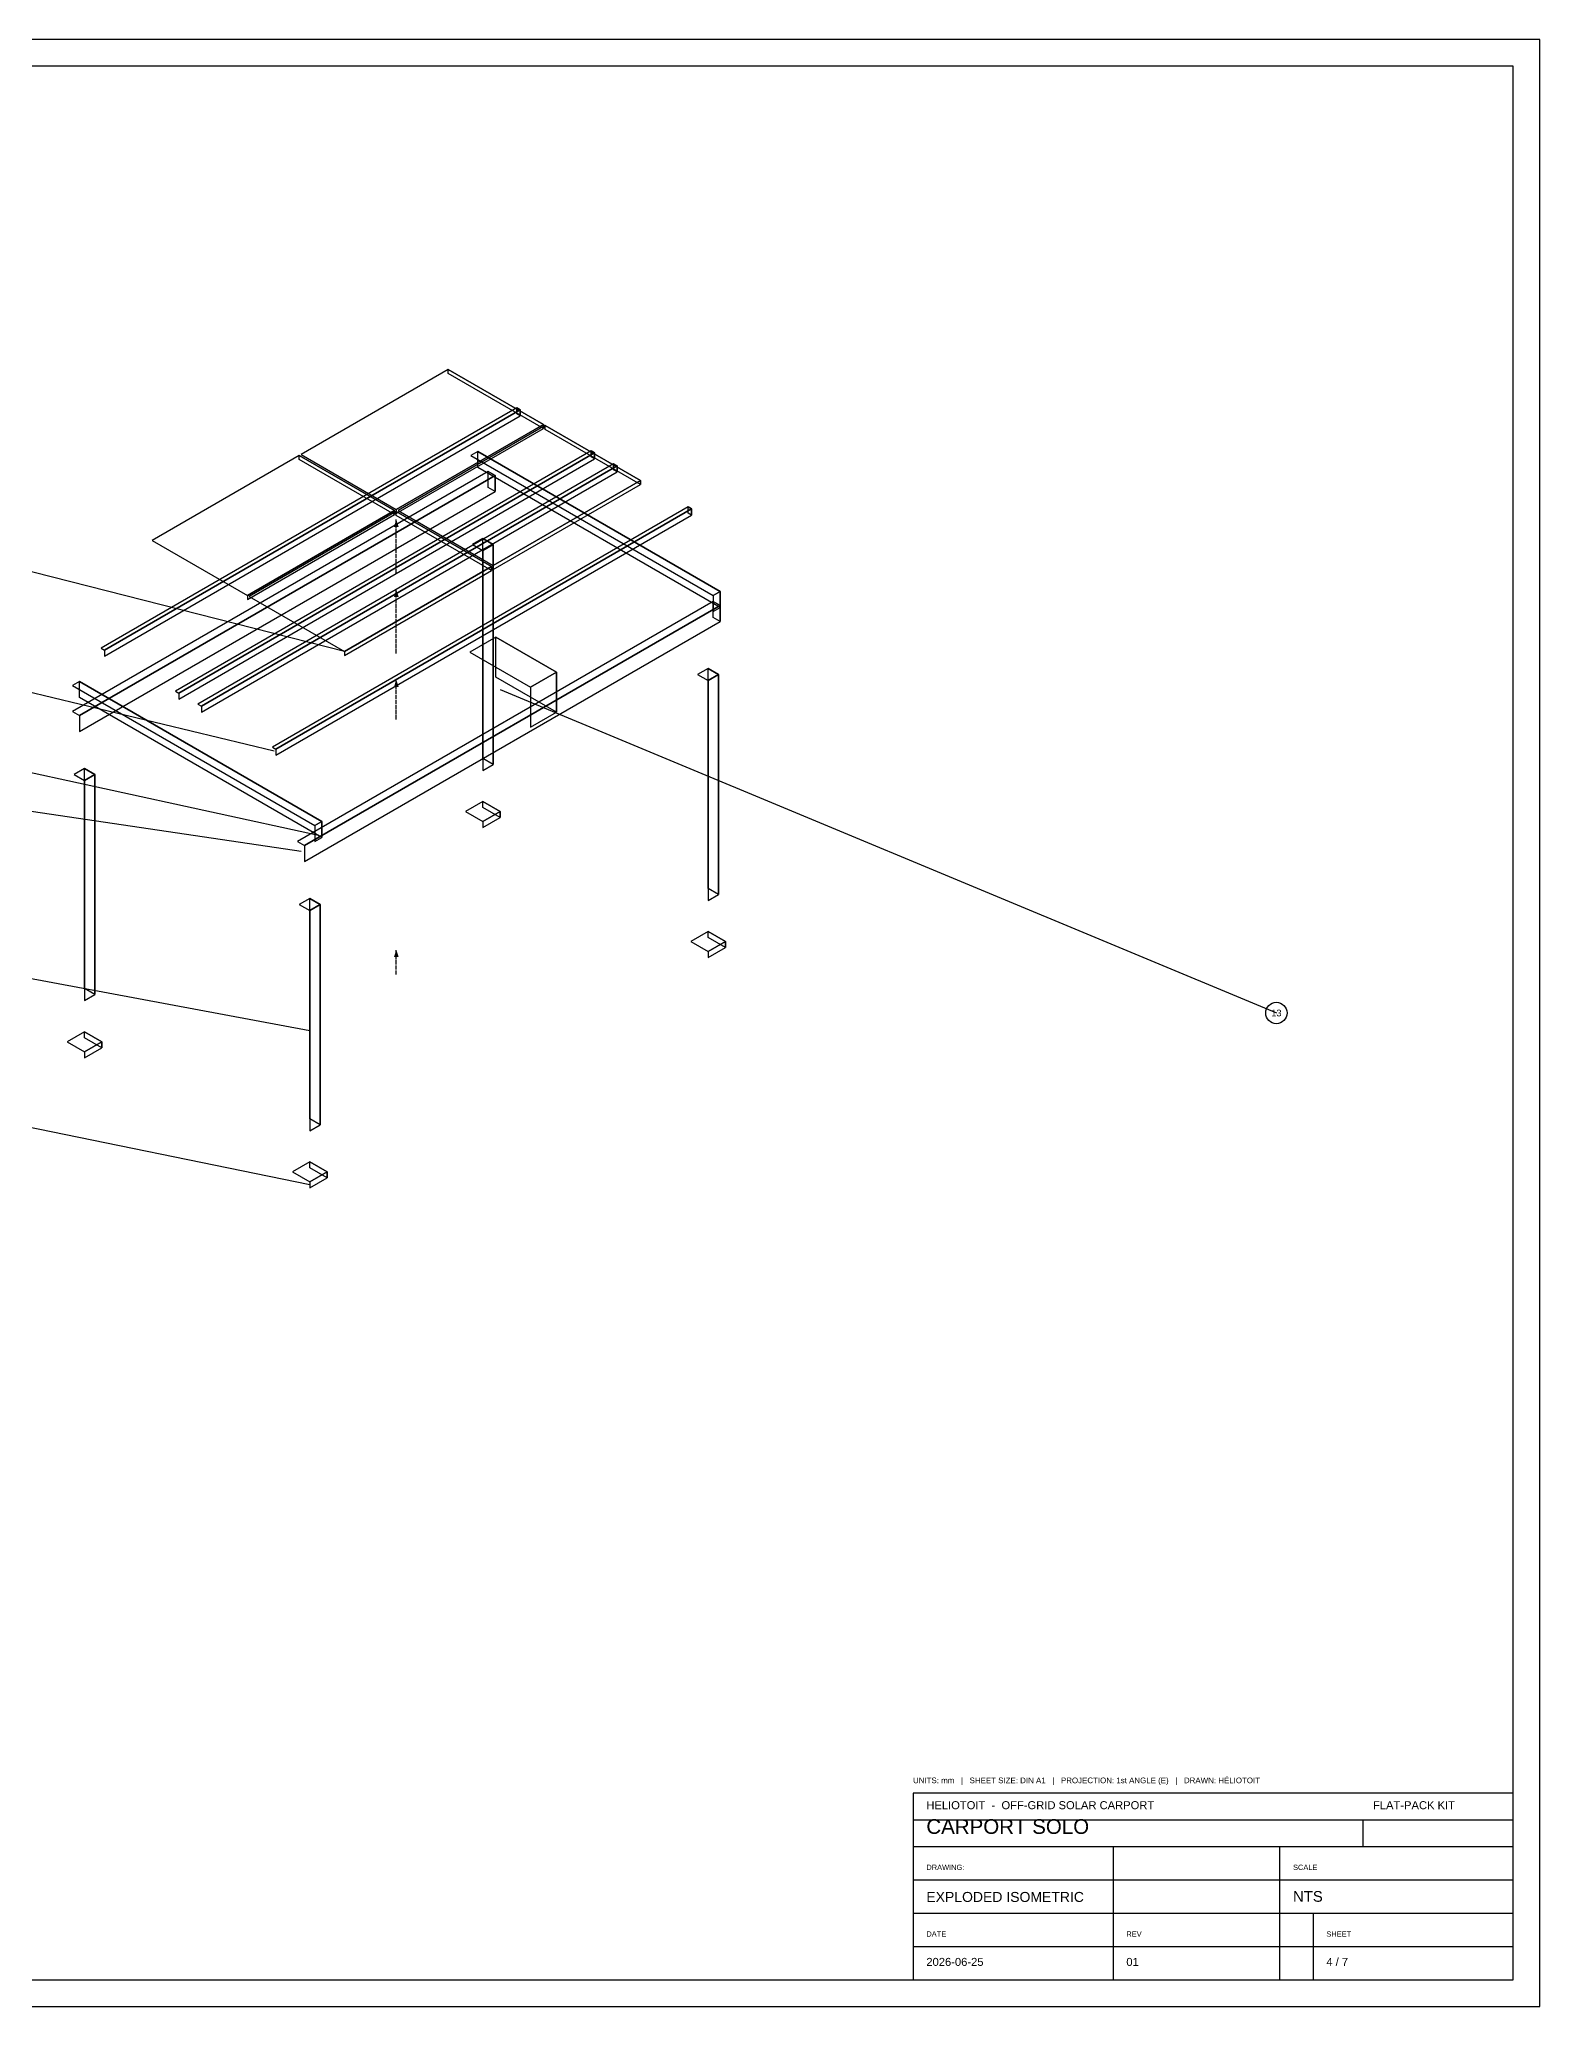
# Model space of a CAD drawing. Header units: millimetres. Extents: x 2 to 839, y 2 to 592.
# Drawn here: x 389 to 839, y 2 to 592 of the extents above; entities that cross this region are included whole.
import ezdxf
from ezdxf.enums import TextEntityAlignment as Align

# ---------------------------------------------------------------- set-up
doc = ezdxf.new("R2010")
doc.units = ezdxf.units.MM
doc.linetypes.add('DASHED', pattern=[1.524, 1.27, -0.254])
for name, color, linetype in [('ANCHOR', 1, 'CONTINUOUS'), ('BORDER', 7, 'CONTINUOUS'), ('CTRLBOX', 30, 'CONTINUOUS'), ('HIDDEN', 252, 'DASHED'), ('LEADER', 7, 'CONTINUOUS'), ('PANEL', 4, 'CONTINUOUS'), ('PURLIN', 3, 'CONTINUOUS'), ('STRUCT', 5, 'CONTINUOUS'), ('TEXT', 7, 'CONTINUOUS'), ('TITLE', 7, 'CONTINUOUS')]:
    doc.layers.add(name, color=color, linetype=linetype)
doc.styles.add('ARIAL', font='arial.ttf')

msp = doc.modelspace()

# ---------------------------------------------------------------- linework, layer by layer
at = {"layer": 'ANCHOR'}
for points in [[(521.96, 357.4), (527.16, 360.4), (521.96, 363.4), (516.77, 360.4)], [(527.16, 358.6), (521.96, 361.6), (521.96, 363.4), (527.16, 360.4)], [(521.96, 355.6), (527.16, 358.6), (527.16, 360.4), (521.96, 357.4)], [(589.51, 318.4), (594.71, 321.4), (589.51, 324.4), (584.32, 321.4)], [(594.71, 319.6), (589.51, 322.6), (589.51, 324.4), (594.71, 321.4)], [(589.51, 316.6), (594.71, 319.6), (594.71, 321.4), (589.51, 318.4)], [(402.45, 288.4), (407.65, 291.4), (402.45, 294.4), (397.25, 291.4)], [(407.65, 289.6), (402.45, 292.6), (402.45, 294.4), (407.65, 291.4)], [(402.45, 286.6), (407.65, 289.6), (407.65, 291.4), (402.45, 288.4)], [(470, 249.4), (475.2, 252.4), (470, 255.4), (464.8, 252.4)], [(475.2, 250.6), (470, 253.6), (470, 255.4), (475.2, 252.4)], [(470, 247.6), (475.2, 250.6), (475.2, 252.4), (470, 249.4)]]:
    msp.add_lwpolyline(points, close=True, dxfattribs=at)
at = {"layer": 'BORDER'}
for points in [[(2, 2), (839, 2), (839, 592), (2, 592)], [(10, 10), (831, 10), (831, 584), (10, 584)]]:
    msp.add_lwpolyline(points, close=True, dxfattribs=at)
at = {"layer": 'CTRLBOX'}
for points in [[(536.25, 397.75), (544.05, 402.25), (525.86, 412.75), (518.06, 408.25)], [(544.05, 390.25), (525.86, 400.75), (525.86, 412.75), (544.05, 402.25)], [(536.25, 385.75), (544.05, 390.25), (544.05, 402.25), (536.25, 397.75)]]:
    msp.add_lwpolyline(points, close=True, dxfattribs=at)
at = {"layer": 'HIDDEN'}
for p, q in [((495.98, 431.8), (495.98, 448)), ((495.98, 407.8), (495.98, 427)), ((495.98, 388), (495.98, 400)), ((495.98, 311.5), (495.98, 319))]:
    msp.add_line(p, q, dxfattribs=at)
for points in [[(495.98, 448), (495.28, 445.8), (496.68, 445.8)], [(495.98, 427), (495.28, 424.8), (496.68, 424.8)], [(495.98, 400), (495.28, 397.8), (496.68, 397.8)], [(495.98, 319), (495.28, 316.8), (496.68, 316.8)]]:
    msp.add_solid(points, dxfattribs=at)
at = {"layer": 'LEADER'}
for p, q in [((480.39, 408.4), (120, 500)), ((459.35, 378.55), (120, 460)), ((472.6, 353.2), (120, 430)), ((467.4, 348.4), (120, 400)), ((527.16, 397), (760, 300)), ((470, 294.7), (120, 360)), ((470, 248.5), (120, 320))]:
    msp.add_line(p, q, dxfattribs=at)
msp.add_circle((760, 300), 3.2, dxfattribs=at)
at = {"layer": 'PANEL'}
for points in [[(495.98, 451), (540.15, 476.5), (511.57, 493), (467.4, 467.5)], [(540.15, 475.3), (511.57, 491.8), (511.57, 493), (540.15, 476.5)], [(495.98, 449.8), (540.15, 475.3), (540.15, 476.5), (495.98, 451)], [(525.08, 434.2), (569.25, 459.7), (540.67, 476.2), (496.5, 450.7)], [(569.25, 458.5), (540.67, 475), (540.67, 476.2), (569.25, 459.7)], [(451.29, 425.2), (495.46, 450.7), (466.88, 467.2), (422.72, 441.7)], [(495.46, 449.5), (466.88, 466), (466.88, 467.2), (495.46, 450.7)], [(525.08, 433), (569.25, 458.5), (569.25, 459.7), (525.08, 434.2)], [(451.29, 424), (495.46, 449.5), (495.46, 450.7), (451.29, 425.2)], [(480.39, 408.4), (524.56, 433.9), (495.98, 450.4), (451.81, 424.9)], [(524.56, 432.7), (495.98, 449.2), (495.98, 450.4), (524.56, 433.9)], [(480.39, 407.2), (524.56, 432.7), (524.56, 433.9), (480.39, 408.4)]]:
    msp.add_lwpolyline(points, close=True, dxfattribs=at)
at = {"layer": 'PURLIN'}
for points in [[(408.43, 408.85), (533.13, 480.85), (532.09, 481.45), (407.39, 409.45)], [(408.43, 407.05), (533.13, 479.05), (533.13, 480.85), (408.43, 408.85)], [(533.13, 479.05), (532.09, 479.65), (532.09, 481.45), (533.13, 480.85)], [(430.77, 395.95), (555.48, 467.95), (554.44, 468.55), (429.73, 396.55)], [(430.77, 394.15), (555.48, 466.15), (555.48, 467.95), (430.77, 395.95)], [(555.48, 466.15), (554.44, 466.75), (554.44, 468.55), (555.48, 467.95)], [(437.52, 392.05), (562.23, 464.05), (561.19, 464.65), (436.48, 392.65)], [(437.52, 390.25), (562.23, 462.25), (562.23, 464.05), (437.52, 392.05)], [(562.23, 462.25), (561.19, 462.85), (561.19, 464.65), (562.23, 464.05)], [(459.87, 379.15), (584.58, 451.15), (583.54, 451.75), (458.83, 379.75)], [(459.87, 377.35), (584.58, 449.35), (584.58, 451.15), (459.87, 379.15)], [(584.58, 449.35), (583.54, 449.95), (583.54, 451.75), (584.58, 451.15)]]:
    msp.add_lwpolyline(points, close=True, dxfattribs=at)
at = {"layer": 'STRUCT'}
for points in [[(591.07, 425.2), (593.15, 426.4), (520.4, 468.4), (518.32, 467.2)], [(593.15, 421.6), (520.4, 463.6), (520.4, 468.4), (593.15, 426.4)], [(400.89, 389.2), (525.6, 461.2), (523.52, 462.4), (398.81, 390.4)], [(400.89, 384.4), (525.6, 456.4), (525.6, 461.2), (400.89, 389.2)], [(525.6, 456.4), (523.52, 457.6), (523.52, 462.4), (525.6, 461.2)], [(521.96, 438.7), (525.08, 440.5), (521.96, 442.3), (518.84, 440.5)], [(525.08, 374.5), (521.96, 376.3), (521.96, 442.3), (525.08, 440.5)], [(521.96, 372.7), (525.08, 374.5), (525.08, 440.5), (521.96, 438.7)], [(591.07, 420.4), (593.15, 421.6), (593.15, 426.4), (591.07, 425.2)], [(468.44, 350.2), (593.15, 422.2), (591.07, 423.4), (466.36, 351.4)], [(468.44, 345.4), (593.15, 417.4), (593.15, 422.2), (468.44, 350.2)], [(593.15, 417.4), (591.07, 418.6), (591.07, 423.4), (593.15, 422.2)], [(589.51, 399.7), (592.63, 401.5), (589.51, 403.3), (586.39, 401.5)], [(592.63, 335.5), (589.51, 337.3), (589.51, 403.3), (592.63, 401.5)], [(589.51, 333.7), (592.63, 335.5), (592.63, 401.5), (589.51, 399.7)], [(471.56, 356.2), (473.64, 357.4), (400.89, 399.4), (398.81, 398.2)], [(473.64, 352.6), (400.89, 394.6), (400.89, 399.4), (473.64, 357.4)], [(402.45, 369.7), (405.57, 371.5), (402.45, 373.3), (399.33, 371.5)], [(405.57, 305.5), (402.45, 307.3), (402.45, 373.3), (405.57, 371.5)], [(402.45, 303.7), (405.57, 305.5), (405.57, 371.5), (402.45, 369.7)], [(471.56, 351.4), (473.64, 352.6), (473.64, 357.4), (471.56, 356.2)], [(470, 330.7), (473.12, 332.5), (470, 334.3), (466.88, 332.5)], [(473.12, 266.5), (470, 268.3), (470, 334.3), (473.12, 332.5)], [(470, 264.7), (473.12, 266.5), (473.12, 332.5), (470, 330.7)]]:
    msp.add_lwpolyline(points, close=True, dxfattribs=at)
at = {"layer": 'TITLE'}
for p, q in [((651, 58), (831, 58)), ((786, 50), (786, 58)), ((651, 50), (831, 50)), ((711, 50), (711, 10)), ((761, 10), (761, 50)), ((651, 40), (831, 40)), ((651, 30), (831, 30)), ((771, 30), (771, 10)), ((651, 20), (831, 20))]:
    msp.add_line(p, q, dxfattribs=at)
msp.add_lwpolyline([(651, 10), (831, 10), (831, 66), (651, 66)], close=True, dxfattribs=at)

# ---------------------------------------------------------------- texts
at = {"layer": 'TEXT', "style": 'ARIAL'}
msp.add_text('13', height=2, dxfattribs=at).set_placement((760, 300), align=Align.MIDDLE_CENTER)
for s, height, p in [('UNITS: mm   |   SHEET SIZE: DIN A1   |   PROJECTION: 1st ANGLE (E)   |   DRAWN: HÉLIOTOIT', 1.7, (651, 68.5)), ('HELIOTOIT  -  OFF-GRID SOLAR CARPORT', 2.4, (655, 60.5)), ('FLAT-PACK KIT', 2.4, (789, 60.5)), ('CARPORT SOLO', 4.4, (655, 52.5)), ('DRAWING:', 1.6, (655, 42.5)), ('SCALE', 1.6, (765, 42.5)), ('EXPLODED ISOMETRIC', 3, (655, 32.5)), ('NTS', 3.2, (765, 32.5)), ('DATE', 1.6, (655, 22.5)), ('REV', 1.6, (715, 22.5)), ('SHEET', 1.6, (775, 22.5)), ('2026-06-25', 2.4, (655, 13.5)), ('01', 2.4, (715, 13.5)), ('4 / 7', 2.4, (775, 13.5))]:
    msp.add_text(s, height=height, dxfattribs=at).set_placement(p, align=Align.BOTTOM_LEFT)

doc.saveas('drawing.dxf')
